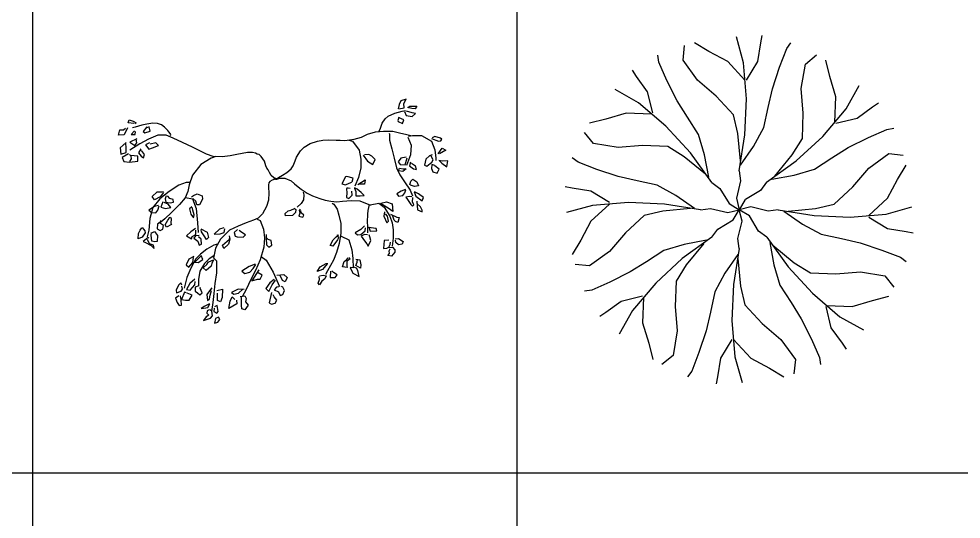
# Model space of a CAD drawing. Header units: millimetres. Extents: x -4017 to 59953, y -688 to 66564.
# Drawn here: x 24638 to 28710, y 11537 to 13698 of the extents above; entities that cross this region are included whole.
import ezdxf

# ---------------------------------------------------------------- set-up
doc = ezdxf.new("R2010")
doc.units = ezdxf.units.MM
doc.layers.add('www.cad-blocks.net', color=7, linetype='Continuous')

# ---------------------------------------------------------------- blocks, each defined once
blk = doc.blocks.new('A$C516926BB')
for p, q in [((27.1553, 38.5194), (27.1553, 0)), ((29.249, 38.5194), (29.249, 0)), ((0, 2.361), (60.3118, 2.361))]:
    blk.add_line(p, q)
blk = doc.blocks.new('A$C7D292085')
at = {"linetype": 'Continuous'}
for p, q in [((1.214, 0.9444), (1.2087, 0.9267)), ((1.2207, 0.9612), (1.214, 0.9444)), ((1.2432, 0.9677), (1.2207, 0.9612)), ((1.2332, 0.9488), (1.2432, 0.9677)), ((1.2345, 0.9311), (1.2332, 0.9488)), ((1.2507, 0.9317), (1.259, 0.9385)), ((1.259, 0.9385), (1.2895, 0.9382)), ((1.2895, 0.9382), (1.2825, 0.9267)), ((1.1653, 0.895), (1.1946, 0.9078)), ((1.1946, 0.9078), (1.2259, 0.9168)), ((1.212, 0.9258), (1.2345, 0.9311)), ((1.2259, 0.9168), (1.24, 0.9199)), ((1.2367, 0.9143), (1.2437, 0.8969)), ((1.2437, 0.8969), (1.2688, 0.8935)), ((1.2688, 0.9084), (1.2447, 0.9158)), ((1.2685, 0.9276), (1.2487, 0.9326)), ((1.2825, 0.9267), (1.2685, 0.9276)), ((1.2835, 0.9068), (1.2688, 0.9084)), ((1.2688, 0.8935), (1.2835, 0.9068)), ((0.042, 0.8652), (0.046, 0.8795)), ((0.066, 0.8637), (0.042, 0.8652)), ((0.046, 0.8795), (0.064, 0.8724)), ((0.064, 0.8724), (0.0765, 0.8662)), ((0.0765, 0.8662), (0.0705, 0.8615)), ((0.1009, 0.8556), (0.0719, 0.8478)), ((0.1221, 0.8602), (0.1009, 0.8556)), ((0.1487, 0.8649), (0.1221, 0.8602)), ((0.1684, 0.863), (0.1487, 0.8649)), ((0.186, 0.8571), (0.1684, 0.863)), ((0.1994, 0.8469), (0.186, 0.8571)), ((1.1327, 0.8425), (1.1396, 0.8646)), ((1.1396, 0.8646), (1.1525, 0.8839)), ((1.1525, 0.8839), (1.1653, 0.895)), ((1.2117, 0.8904), (1.2082, 0.8761)), ((1.2082, 0.8761), (1.2092, 0.8714)), ((1.2092, 0.8714), (1.2275, 0.8637)), ((1.2335, 0.8786), (1.214, 0.8876)), ((1.2275, 0.8637), (1.2335, 0.8786)), ((0, 0.813), (0.0063, 0.8354)), ((0.0063, 0.8354), (0.0223, 0.8351)), ((0.0223, 0.8351), (0.03, 0.8432)), ((0.0388, 0.845), (0.025, 0.8137)), ((0.069, 0.832), (0.0548, 0.8162)), ((0.0548, 0.8162), (0.0718, 0.8155)), ((0.0719, 0.8478), (0.0603, 0.8438)), ((0.0718, 0.8155), (0.074, 0.828)), ((0.123, 0.8488), (0.1065, 0.828)), ((0.1065, 0.828), (0.1143, 0.8221)), ((0.1143, 0.8221), (0.1375, 0.8298)), ((0.1335, 0.8488), (0.1178, 0.8432)), ((0.1375, 0.8298), (0.1335, 0.8488)), ((0.2138, 0.8329), (0.1994, 0.8469)), ((0.2185, 0.8267), (0.2138, 0.8329)), ((0.2239, 0.8205), (0.2185, 0.8267)), ((0.226, 0.8152), (0.2239, 0.8205)), ((0.2257, 0.8106), (0.226, 0.8152)), ((1.0506, 0.804), (1.076, 0.8165)), ((1.076, 0.8165), (1.1115, 0.8276)), ((1.1115, 0.8276), (1.1456, 0.8304)), ((1.1262, 0.8295), (1.1327, 0.8425)), ((1.1456, 0.8304), (1.1853, 0.8295)), ((1.1707, 0.8214), (1.1716, 0.8165)), ((1.1716, 0.8165), (1.1722, 0.7907)), ((1.1853, 0.8295), (1.2152, 0.8227)), ((1.2152, 0.8227), (1.2465, 0.8149)), ((1.2465, 0.8149), (1.2641, 0.8118)), ((0.025, 0.8137), (0, 0.813)), ((0.034, 0.7814), (0.008, 0.7581)), ((0.0338, 0.7596), (0.032, 0.7761)), ((0.08, 0.7975), (0.049, 0.7829)), ((0.049, 0.7829), (0.071, 0.7686)), ((0.0931, 0.7752), (0.0495, 0.7481)), ((0.071, 0.7686), (0.0798, 0.7801)), ((0.0798, 0.7801), (0.077, 0.796)), ((0.1298, 0.7957), (0.0931, 0.7752)), ((0.1338, 0.7792), (0.1165, 0.7702)), ((0.1699, 0.8121), (0.1298, 0.7957)), ((0.162, 0.7795), (0.1378, 0.7733)), ((0.1725, 0.7686), (0.162, 0.7795)), ((0.2069, 0.8127), (0.1699, 0.8121)), ((0.2365, 0.8), (0.2069, 0.8127)), ((0.2771, 0.7811), (0.2365, 0.8)), ((0.3195, 0.7612), (0.2771, 0.7811)), ((0.8027, 0.7602), (0.8284, 0.7761)), ((0.8284, 0.7761), (0.8601, 0.7866)), ((0.8601, 0.7866), (0.8831, 0.7913)), ((0.8831, 0.7913), (0.9073, 0.7922)), ((0.9073, 0.7922), (0.941, 0.7916)), ((0.941, 0.7916), (0.9586, 0.7904)), ((0.9586, 0.7904), (0.9783, 0.7901)), ((0.9783, 0.7901), (1.0192, 0.7957)), ((0.9951, 0.7907), (1.0118, 0.7866)), ((1.0118, 0.7866), (1.041, 0.7484)), ((1.0192, 0.7957), (1.0506, 0.804)), ((1.1722, 0.7907), (1.1811, 0.7537)), ((1.2501, 0.8047), (1.265, 0.7696)), ((1.2537, 0.8087), (1.2713, 0.8106)), ((1.2713, 0.8106), (1.3092, 0.8109)), ((1.3092, 0.8109), (1.3526, 0.7873)), ((1.3526, 0.7873), (1.3681, 0.7497)), ((1.3533, 0.7988), (1.383, 0.7873)), ((1.3678, 0.8068), (1.3565, 0.8006)), ((1.3918, 0.8003), (1.3678, 0.8068)), ((1.383, 0.7873), (1.3935, 0.7879)), ((1.3983, 0.7957), (1.3918, 0.8003)), ((1.3935, 0.7879), (1.3983, 0.7957)), ((0.008, 0.7581), (0.0105, 0.7311)), ((0.0105, 0.7311), (0.033, 0.7382)), ((0.033, 0.7382), (0.0338, 0.7596)), ((0.0965, 0.7534), (0.0873, 0.736)), ((0.0873, 0.736), (0.098, 0.7214)), ((0.112, 0.7292), (0.0993, 0.746)), ((0.1165, 0.7702), (0.131, 0.7516)), ((0.131, 0.7516), (0.1478, 0.7575)), ((0.1478, 0.7575), (0.1725, 0.7686)), ((0.3488, 0.7469), (0.3195, 0.7612)), ((0.3813, 0.7301), (0.3488, 0.7469)), ((0.5348, 0.7339), (0.5112, 0.7286)), ((0.5575, 0.7376), (0.5348, 0.7339)), ((0.5787, 0.7379), (0.5575, 0.7376)), ((0.5922, 0.7351), (0.5787, 0.7379)), ((0.599, 0.7301), (0.5922, 0.7351)), ((0.7702, 0.7171), (0.7872, 0.7444)), ((0.7872, 0.7444), (0.8027, 0.7602)), ((1.041, 0.7484), (1.0476, 0.7084)), ((1.1811, 0.7537), (1.1922, 0.7127)), ((1.265, 0.7696), (1.2621, 0.7276)), ((1.3681, 0.7497), (1.3714, 0.7134)), ((1.3818, 0.7323), (1.3925, 0.7463)), ((1.4148, 0.7484), (1.3873, 0.7323)), ((1.3925, 0.7463), (1.399, 0.7568)), ((1.399, 0.7568), (1.4148, 0.7484)), ((0.0435, 0.732), (0.0155, 0.7158)), ((0.0155, 0.7158), (0.0228, 0.6988)), ((0.0228, 0.6988), (0.0478, 0.6953)), ((0.0515, 0.7255), (0.0473, 0.7289)), ((0.0478, 0.6953), (0.0845, 0.7003)), ((0.055, 0.7106), (0.048, 0.6994)), ((0.0843, 0.7214), (0.0515, 0.7255)), ((0.0533, 0.722), (0.055, 0.7106)), ((0.0845, 0.7003), (0.0843, 0.7214)), ((0.098, 0.7214), (0.108, 0.7146)), ((0.108, 0.7146), (0.112, 0.7292)), ((0.401, 0.713), (0.3562, 0.6857)), ((0.41, 0.7199), (0.3813, 0.7301)), ((0.4213, 0.7199), (0.401, 0.713)), ((0.4485, 0.7193), (0.41, 0.7199)), ((0.4826, 0.7236), (0.4485, 0.7193)), ((0.5112, 0.7286), (0.4826, 0.7236)), ((0.608, 0.7298), (0.599, 0.7301)), ((0.617, 0.7208), (0.608, 0.7298)), ((0.631, 0.7), (0.617, 0.7208)), ((0.6376, 0.6801), (0.631, 0.7)), ((0.7552, 0.6804), (0.7639, 0.7022)), ((0.7639, 0.7022), (0.7702, 0.7171)), ((1.0476, 0.7084), (1.0482, 0.6711)), ((1.0572, 0.7264), (1.0765, 0.7)), ((1.0827, 0.7289), (1.0632, 0.727)), ((1.0765, 0.7), (1.0995, 0.6866)), ((1.0945, 0.7214), (1.0827, 0.7289)), ((1.1092, 0.7078), (1.0945, 0.7214)), ((1.0995, 0.6866), (1.1092, 0.7078)), ((1.1922, 0.7127), (1.202, 0.6714)), ((1.2207, 0.713), (1.209, 0.6981)), ((1.209, 0.6981), (1.2182, 0.6857)), ((1.2432, 0.718), (1.2207, 0.713)), ((1.2387, 0.6851), (1.2472, 0.7149)), ((1.2621, 0.7276), (1.2453, 0.6817)), ((1.2623, 0.6953), (1.258, 0.6807)), ((1.328, 0.7093), (1.323, 0.6835)), ((1.3445, 0.723), (1.328, 0.7093)), ((1.3333, 0.6789), (1.3543, 0.696)), ((1.3553, 0.7276), (1.3445, 0.723)), ((1.3605, 0.7068), (1.3503, 0.7248)), ((1.3543, 0.696), (1.3605, 0.7068)), ((1.3714, 0.7134), (1.3714, 0.7025)), ((1.3998, 0.7), (1.3845, 0.7034)), ((1.3863, 0.7031), (1.3978, 0.6922)), ((1.4243, 0.7012), (1.3998, 0.7)), ((1.42, 0.6761), (1.4243, 0.7012)), ((0.3562, 0.6857), (0.3207, 0.6404)), ((0.6408, 0.6705), (0.6376, 0.6801)), ((0.6465, 0.6624), (0.6408, 0.6705)), ((0.6522, 0.6516), (0.6465, 0.6624)), ((0.7086, 0.6394), (0.7281, 0.6519)), ((0.7281, 0.6519), (0.7466, 0.6671)), ((0.7466, 0.6671), (0.7552, 0.6804)), ((1.0482, 0.6711), (1.0369, 0.6301)), ((1.202, 0.6714), (1.2155, 0.6413)), ((1.2105, 0.6593), (1.215, 0.6708)), ((1.2285, 0.655), (1.2105, 0.6593)), ((1.215, 0.6708), (1.2312, 0.6671)), ((1.2182, 0.6857), (1.2387, 0.6851)), ((1.2437, 0.6671), (1.2285, 0.655)), ((1.2312, 0.6671), (1.24, 0.6674)), ((1.258, 0.6807), (1.275, 0.6674)), ((1.2845, 0.6792), (1.2663, 0.6907)), ((1.275, 0.6674), (1.2875, 0.6649)), ((1.2875, 0.6649), (1.2845, 0.6792)), ((1.323, 0.6835), (1.3333, 0.6789)), ((1.3548, 0.686), (1.353, 0.6686)), ((1.353, 0.6686), (1.3595, 0.6537)), ((1.3675, 0.6817), (1.3548, 0.686)), ((1.3595, 0.6537), (1.377, 0.6478)), ((1.386, 0.6652), (1.3673, 0.6801)), ((1.377, 0.6478), (1.386, 0.6652)), ((1.3978, 0.6922), (1.42, 0.6761)), ((0.3207, 0.6404), (0.3052, 0.5981)), ((0.6543, 0.6121), (0.6495, 0.6068)), ((0.6597, 0.6388), (0.6522, 0.6516)), ((0.665, 0.6177), (0.6543, 0.6121)), ((0.6716, 0.6286), (0.6597, 0.6388)), ((0.6734, 0.6214), (0.665, 0.6177)), ((0.6809, 0.6255), (0.6716, 0.6286)), ((0.6716, 0.6286), (0.6809, 0.623)), ((0.6809, 0.623), (0.6734, 0.6214)), ((0.6836, 0.6245), (0.6809, 0.6255)), ((0.6809, 0.623), (0.6851, 0.6221)), ((0.6836, 0.6245), (0.6916, 0.6301)), ((0.6851, 0.6221), (0.6976, 0.6267)), ((0.6916, 0.6301), (0.7086, 0.6394)), ((0.6976, 0.6267), (0.7197, 0.627)), ((0.7197, 0.627), (0.7469, 0.6152)), ((0.7469, 0.6152), (0.7609, 0.6031)), ((0.9819, 0.6326), (0.9657, 0.6028)), ((0.9874, 0.6339), (0.9819, 0.6326)), ((1.0142, 0.6276), (0.9874, 0.6339)), ((1.01, 0.6106), (1.0142, 0.6276)), ((1.0369, 0.6301), (1.0222, 0.5929)), ((1.0345, 0.5994), (1.0657, 0.6202)), ((1.0657, 0.6202), (1.0637, 0.6006)), ((1.2155, 0.6413), (1.237, 0.6109)), ((1.2593, 0.5988), (1.2643, 0.6137)), ((1.2643, 0.6137), (1.272, 0.6224)), ((1.272, 0.6224), (1.2893, 0.6112)), ((1.2893, 0.6112), (1.2963, 0.5944)), ((0.2604, 0.5966), (0.2194, 0.5699)), ((0.2926, 0.6084), (0.2604, 0.5966)), ((0.3102, 0.6078), (0.2926, 0.6084)), ((0.3052, 0.5981), (0.3004, 0.5686)), ((0.6495, 0.6068), (0.648, 0.5975)), ((0.648, 0.5975), (0.6483, 0.587)), ((0.6483, 0.587), (0.6501, 0.5637)), ((0.7609, 0.6031), (0.7702, 0.595)), ((0.7702, 0.595), (0.7893, 0.5792)), ((0.7893, 0.5792), (0.8153, 0.5624)), ((0.9657, 0.6028), (0.9807, 0.5975)), ((0.9807, 0.5975), (0.9967, 0.605)), ((0.9874, 0.5842), (0.9859, 0.5798)), ((0.9859, 0.5798), (0.9872, 0.5652)), ((0.9922, 0.5839), (0.9874, 0.5842)), ((1.0022, 0.5817), (0.9922, 0.5839)), ((0.9967, 0.605), (1.0092, 0.6093)), ((1.0105, 0.5534), (1.0087, 0.5705)), ((1.0197, 0.5839), (1.0265, 0.5686)), ((1.0317, 0.5801), (1.0207, 0.5857)), ((1.0492, 0.5643), (1.0317, 0.5801)), ((1.0637, 0.6006), (1.0382, 0.6006)), ((1.2225, 0.5705), (1.2035, 0.5596)), ((1.241, 0.578), (1.2225, 0.5705)), ((1.237, 0.6109), (1.2603, 0.5752)), ((1.2375, 0.5634), (1.2417, 0.5767)), ((1.2603, 0.5752), (1.2704, 0.5506)), ((1.28, 0.5904), (1.2625, 0.5963)), ((1.2963, 0.5944), (1.28, 0.5904)), ((0.1455, 0.5481), (0.167, 0.568)), ((0.1563, 0.5332), (0.1455, 0.5481)), ((0.1794, 0.5376), (0.1493, 0.5003)), ((0.18, 0.5466), (0.1563, 0.5332)), ((0.167, 0.568), (0.1875, 0.5677)), ((0.2194, 0.5699), (0.1794, 0.5376)), ((0.1948, 0.5649), (0.18, 0.5466)), ((0.1875, 0.5677), (0.195, 0.5693)), ((0.2058, 0.5512), (0.2013, 0.5376)), ((0.2013, 0.5376), (0.205, 0.5239)), ((0.222, 0.5394), (0.2123, 0.5506)), ((0.2363, 0.5345), (0.222, 0.5394)), ((0.2378, 0.5233), (0.2363, 0.5345)), ((0.2881, 0.5422), (0.2636, 0.5127)), ((0.3004, 0.5686), (0.2881, 0.5422)), ((0.2899, 0.5429), (0.3204, 0.5376)), ((0.3151, 0.5466), (0.3248, 0.5525)), ((0.3204, 0.5376), (0.3359, 0.4957)), ((0.3351, 0.5273), (0.3213, 0.5388)), ((0.3248, 0.5525), (0.3408, 0.5599)), ((0.3408, 0.5599), (0.3613, 0.5512)), ((0.3631, 0.5366), (0.3508, 0.5124)), ((0.3613, 0.5512), (0.3631, 0.5366)), ((0.6483, 0.532), (0.6394, 0.5047)), ((0.6501, 0.5637), (0.6483, 0.532)), ((0.8002, 0.5339), (0.7892, 0.5174)), ((0.7989, 0.5661), (0.8014, 0.5553)), ((0.8014, 0.5553), (0.8002, 0.5339)), ((0.8153, 0.5624), (0.8383, 0.5509)), ((0.8383, 0.5509), (0.8708, 0.5391)), ((0.8708, 0.5391), (0.8938, 0.5323)), ((0.8938, 0.5323), (0.9183, 0.5273)), ((0.9685, 0.527), (1.0052, 0.5311)), ((0.9872, 0.5652), (0.9859, 0.5429)), ((0.9859, 0.5429), (0.9964, 0.5385)), ((0.9964, 0.5385), (1.0105, 0.5534)), ((1.0052, 0.5311), (1.0431, 0.5283)), ((1.0265, 0.5686), (1.026, 0.5506)), ((1.026, 0.5506), (1.0445, 0.5503)), ((1.0445, 0.5503), (1.0617, 0.5522)), ((1.0617, 0.5522), (1.0492, 0.5643)), ((1.2035, 0.5596), (1.2097, 0.5488)), ((1.2097, 0.5488), (1.2287, 0.5522)), ((1.2287, 0.5522), (1.2375, 0.5634)), ((1.2578, 0.5475), (1.242, 0.545)), ((1.242, 0.545), (1.249, 0.5345)), ((1.249, 0.5345), (1.2643, 0.5137)), ((1.2678, 0.5466), (1.2578, 0.5475)), ((1.2715, 0.5242), (1.2718, 0.5438)), ((1.2788, 0.5674), (1.2848, 0.5494)), ((1.2973, 0.5587), (1.2793, 0.5683)), ((1.2848, 0.5494), (1.313, 0.5289)), ((1.318, 0.5432), (1.2973, 0.5587)), ((1.313, 0.5289), (1.318, 0.5432)), ((0.1565, 0.5043), (0.1308, 0.4882)), ((0.1493, 0.5003), (0.1361, 0.4531)), ((0.173, 0.5084), (0.1565, 0.5043)), ((0.17, 0.4882), (0.1765, 0.5078)), ((0.1915, 0.5248), (0.1835, 0.5022)), ((0.1835, 0.5022), (0.2038, 0.4963)), ((0.2143, 0.514), (0.1973, 0.5214)), ((0.2038, 0.4963), (0.2258, 0.5003)), ((0.205, 0.5239), (0.2235, 0.5208)), ((0.2258, 0.5003), (0.2143, 0.514)), ((0.2235, 0.5208), (0.2378, 0.5233)), ((0.2636, 0.5127), (0.2299, 0.4792)), ((0.3178, 0.5028), (0.3078, 0.4941)), ((0.3078, 0.4941), (0.3123, 0.4721)), ((0.3218, 0.4891), (0.3191, 0.5012)), ((0.3278, 0.4689), (0.3218, 0.4891)), ((0.3386, 0.5121), (0.3351, 0.5273)), ((0.3359, 0.4957), (0.341, 0.4339)), ((0.3508, 0.5124), (0.3386, 0.5121)), ((0.6394, 0.5047), (0.6229, 0.4733)), ((0.7329, 0.4857), (0.7449, 0.4891)), ((0.7449, 0.4891), (0.7604, 0.4957)), ((0.7592, 0.4975), (0.7667, 0.4916)), ((0.7667, 0.4916), (0.7657, 0.4779)), ((0.7892, 0.5174), (0.7719, 0.5016)), ((0.7857, 0.4935), (0.7814, 0.4879)), ((0.9183, 0.5273), (0.9434, 0.5252)), ((0.9243, 0.5186), (0.9305, 0.5149)), ((0.9305, 0.5149), (0.9449, 0.4935)), ((0.9434, 0.5252), (0.9685, 0.527)), ((0.9449, 0.4935), (0.9532, 0.4674)), ((1.0431, 0.5283), (1.0897, 0.5099)), ((1.0838, 0.5137), (1.0772, 0.4866)), ((1.0882, 0.5121), (1.1247, 0.5186)), ((1.1247, 0.5186), (1.1486, 0.5022)), ((1.1657, 0.4972), (1.1327, 0.5171)), ((1.1345, 0.5196), (1.1585, 0.5248)), ((1.1486, 0.5022), (1.1734, 0.463)), ((1.1585, 0.5248), (1.1825, 0.5158)), ((1.1857, 0.4829), (1.1657, 0.4972)), ((1.1825, 0.5158), (1.1857, 0.4829)), ((1.2643, 0.5137), (1.2703, 0.5053)), ((1.2703, 0.5053), (1.2768, 0.5124)), ((1.2768, 0.5124), (1.2715, 0.5242)), ((1.289, 0.528), (1.2925, 0.4904)), ((1.3055, 0.5034), (1.2893, 0.5174)), ((1.2925, 0.4904), (1.3125, 0.482)), ((1.3123, 0.4894), (1.3055, 0.5034)), ((1.3125, 0.482), (1.3123, 0.4894)), ((0.1308, 0.4882), (0.1448, 0.4786)), ((0.1361, 0.4531), (0.131, 0.4025)), ((0.1448, 0.4786), (0.1623, 0.4776)), ((0.1623, 0.4776), (0.17, 0.4882)), ((0.2009, 0.4519), (0.1839, 0.4373)), ((0.2299, 0.4792), (0.2009, 0.4519)), ((0.2128, 0.4457), (0.2203, 0.454)), ((0.2178, 0.4568), (0.2253, 0.4587)), ((0.2253, 0.4587), (0.228, 0.4516)), ((0.228, 0.4516), (0.2258, 0.4332)), ((0.3123, 0.4721), (0.3251, 0.4553)), ((0.3251, 0.4553), (0.3278, 0.4689)), ((0.6044, 0.4544), (0.5832, 0.445)), ((0.5999, 0.4491), (0.6131, 0.4438)), ((0.6229, 0.4733), (0.6044, 0.4544)), ((0.7209, 0.4739), (0.7329, 0.4857)), ((0.7224, 0.4649), (0.7209, 0.4739)), ((0.7519, 0.4661), (0.7224, 0.4649)), ((0.7657, 0.4779), (0.7519, 0.4661)), ((0.7839, 0.4764), (0.7799, 0.4621)), ((0.7799, 0.4621), (0.7974, 0.4584)), ((0.7814, 0.4879), (0.7839, 0.4764)), ((0.7892, 0.4776), (0.7887, 0.4866)), ((0.8012, 0.4671), (0.7892, 0.4776)), ((0.7974, 0.4584), (0.8012, 0.4671)), ((0.9532, 0.4674), (0.961, 0.4307)), ((1.076, 0.4721), (1.0754, 0.4363)), ((1.0772, 0.4866), (1.076, 0.4721)), ((1.1492, 0.482), (1.1472, 0.4634)), ((1.1472, 0.4634), (1.1595, 0.4342)), ((1.1627, 0.4634), (1.1547, 0.4733)), ((1.1677, 0.441), (1.1627, 0.4634)), ((1.1734, 0.463), (1.1835, 0.4342)), ((1.1755, 0.4717), (1.2027, 0.459)), ((1.1915, 0.4453), (1.1847, 0.4677)), ((1.2027, 0.459), (1.214, 0.4571)), ((1.214, 0.4571), (1.207, 0.4348)), ((0.094, 0.4025), (0.101, 0.4124)), ((0.1023, 0.414), (0.1138, 0.3994)), ((0.1693, 0.4289), (0.1673, 0.4081)), ((0.1673, 0.4081), (0.1798, 0.4003)), ((0.186, 0.441), (0.1693, 0.4289)), ((0.1815, 0.4314), (0.1835, 0.4447)), ((0.1945, 0.4227), (0.1815, 0.4314)), ((0.192, 0.4062), (0.1945, 0.4227)), ((0.202, 0.4252), (0.2128, 0.4457)), ((0.2078, 0.4155), (0.202, 0.4252)), ((0.2288, 0.427), (0.2078, 0.4155)), ((0.2258, 0.4332), (0.2288, 0.427)), ((0.3328, 0.4099), (0.3128, 0.3957)), ((0.341, 0.4339), (0.3449, 0.3919)), ((0.3561, 0.4087), (0.3841, 0.3938)), ((0.4561, 0.4118), (0.4363, 0.4068)), ((0.4566, 0.3922), (0.4593, 0.4081)), ((0.5172, 0.4196), (0.4799, 0.4019)), ((0.5516, 0.4342), (0.5172, 0.4196)), ((0.5832, 0.445), (0.5516, 0.4342)), ((0.6131, 0.4438), (0.6271, 0.4068)), ((0.961, 0.4307), (0.9607, 0.3894)), ((1.0635, 0.4208), (1.0477, 0.405)), ((1.0657, 0.3988), (1.0682, 0.4127)), ((1.0754, 0.4363), (1.0763, 0.4193)), ((1.0763, 0.4193), (1.0763, 0.3904)), ((1.1137, 0.4096), (1.0802, 0.4143)), ((1.0817, 0.4171), (1.0885, 0.3984)), ((1.117, 0.3988), (1.1137, 0.4096)), ((1.1595, 0.4342), (1.1677, 0.441)), ((1.1835, 0.4342), (1.1877, 0.4031)), ((1.1977, 0.4401), (1.1915, 0.4453)), ((1.207, 0.4348), (1.1977, 0.4401)), ((0.0855, 0.3655), (0.0865, 0.3876)), ((0.1023, 0.3724), (0.0855, 0.3655)), ((0.0865, 0.3876), (0.094, 0.4025)), ((0.1155, 0.3901), (0.1023, 0.3724)), ((0.1283, 0.3699), (0.1065, 0.3534)), ((0.1138, 0.3994), (0.1155, 0.3901)), ((0.131, 0.4025), (0.1245, 0.3733)), ((0.1318, 0.3677), (0.1283, 0.3699)), ((0.1408, 0.3814), (0.1423, 0.3916)), ((0.1443, 0.355), (0.1408, 0.3814)), ((0.1445, 0.3904), (0.1555, 0.396)), ((0.1555, 0.396), (0.1683, 0.3792)), ((0.1683, 0.3792), (0.1678, 0.3534)), ((0.1798, 0.4003), (0.192, 0.4062)), ((0.3128, 0.3957), (0.2938, 0.3776)), ((0.2938, 0.3776), (0.3161, 0.3643)), ((0.3161, 0.3643), (0.3191, 0.3748)), ((0.3191, 0.3748), (0.3341, 0.3829)), ((0.3326, 0.3776), (0.3258, 0.3683)), ((0.3258, 0.3683), (0.3428, 0.3543)), ((0.3491, 0.3789), (0.3326, 0.3776)), ((0.3341, 0.3829), (0.3346, 0.4019)), ((0.3571, 0.3634), (0.3456, 0.3739)), ((0.3583, 0.395), (0.3573, 0.4031)), ((0.3701, 0.378), (0.3583, 0.395)), ((0.3803, 0.3618), (0.3701, 0.378)), ((0.3893, 0.3708), (0.3803, 0.3618)), ((0.3841, 0.3938), (0.3893, 0.3708)), ((0.4363, 0.4068), (0.4133, 0.3857)), ((0.4133, 0.3857), (0.4398, 0.386)), ((0.4398, 0.386), (0.4566, 0.3922)), ((0.4799, 0.4019), (0.4416, 0.3627)), ((0.4783, 0.3773), (0.4821, 0.363)), ((0.4798, 0.363), (0.4816, 0.3721)), ((0.5151, 0.4047), (0.5001, 0.3925)), ((0.5001, 0.3925), (0.5041, 0.3764)), ((0.5041, 0.3764), (0.5126, 0.3742)), ((0.5126, 0.3742), (0.5386, 0.3727)), ((0.5326, 0.3929), (0.5219, 0.4009)), ((0.5486, 0.382), (0.5326, 0.3929)), ((0.5386, 0.3727), (0.5486, 0.382)), ((0.6271, 0.4068), (0.6319, 0.3696)), ((0.6319, 0.3696), (0.6283, 0.3289)), ((0.6381, 0.3839), (0.6391, 0.3668)), ((0.6391, 0.3668), (0.6396, 0.3388)), ((0.6471, 0.3624), (0.6406, 0.3696)), ((0.9284, 0.3602), (0.9412, 0.3736)), ((0.9412, 0.3736), (0.9514, 0.382)), ((0.9454, 0.3835), (0.9504, 0.3693)), ((0.9504, 0.3693), (0.9467, 0.3606)), ((0.9607, 0.3894), (0.9541, 0.3441)), ((0.9619, 0.3758), (0.9951, 0.3602)), ((1.0477, 0.405), (1.023, 0.3901)), ((1.023, 0.3901), (1.0325, 0.3817)), ((1.0325, 0.3817), (1.0477, 0.3839)), ((1.0477, 0.3839), (1.0657, 0.3988)), ((1.0632, 0.3829), (1.0497, 0.3764)), ((1.0497, 0.3764), (1.0635, 0.3565)), ((1.077, 0.3817), (1.0632, 0.3829)), ((1.0862, 0.3736), (1.0835, 0.3823)), ((1.0915, 0.3578), (1.0862, 0.3736)), ((1.0885, 0.3984), (1.117, 0.3988)), ((1.1874, 0.3683), (1.1835, 0.3339)), ((1.1877, 0.4031), (1.1874, 0.3683)), ((0.1065, 0.3534), (0.1135, 0.3503)), ((0.1135, 0.3503), (0.141, 0.3357)), ((0.134, 0.3429), (0.126, 0.3624)), ((0.1513, 0.3379), (0.134, 0.3429)), ((0.141, 0.3357), (0.1545, 0.3224)), ((0.1578, 0.3516), (0.1443, 0.355)), ((0.1545, 0.3224), (0.1513, 0.3379)), ((0.1678, 0.3534), (0.1578, 0.3516)), ((0.3428, 0.3543), (0.3493, 0.3376)), ((0.3493, 0.3376), (0.3583, 0.3419)), ((0.3583, 0.3419), (0.3571, 0.3634)), ((0.4124, 0.3376), (0.3819, 0.3202)), ((0.4288, 0.3413), (0.4124, 0.3376)), ((0.4416, 0.3627), (0.4198, 0.3242)), ((0.4503, 0.3379), (0.4798, 0.363)), ((0.4548, 0.3227), (0.4503, 0.3379)), ((0.4763, 0.3419), (0.4548, 0.3227)), ((0.4821, 0.363), (0.4763, 0.3419)), ((0.6283, 0.3289), (0.6125, 0.2748)), ((0.6396, 0.3388), (0.6496, 0.3289)), ((0.6596, 0.3578), (0.6471, 0.3624)), ((0.6496, 0.3289), (0.6634, 0.3379)), ((0.6634, 0.3379), (0.6596, 0.3578)), ((0.9149, 0.3354), (0.9284, 0.3602)), ((0.9264, 0.3329), (0.9149, 0.3354)), ((0.9467, 0.3606), (0.9264, 0.3329)), ((0.9541, 0.3441), (0.9428, 0.3062)), ((0.9951, 0.3602), (1.0094, 0.318)), ((1.0635, 0.3565), (1.0735, 0.3429)), ((1.0735, 0.3429), (1.0797, 0.3335)), ((1.0797, 0.3335), (1.0915, 0.3578)), ((1.1485, 0.3578), (1.1452, 0.3227)), ((1.1692, 0.3593), (1.1485, 0.3578)), ((1.16, 0.3245), (1.168, 0.3295)), ((1.168, 0.3295), (1.1745, 0.3401)), ((1.1702, 0.328), (1.184, 0.3289)), ((1.1745, 0.3401), (1.1755, 0.3509)), ((1.184, 0.3289), (1.1945, 0.3171)), ((1.196, 0.3643), (1.2102, 0.3662)), ((1.1992, 0.3488), (1.1977, 0.359)), ((1.211, 0.3385), (1.1992, 0.3488)), ((1.2102, 0.3662), (1.2307, 0.3537)), ((1.2262, 0.3422), (1.211, 0.3385)), ((1.2307, 0.3537), (1.2262, 0.3422)), ((0.3256, 0.2882), (0.3036, 0.2767)), ((0.3578, 0.291), (0.3296, 0.264)), ((0.3553, 0.2991), (0.3347, 0.2789)), ((0.3819, 0.3202), (0.3553, 0.2991)), ((0.3651, 0.2755), (0.3576, 0.2929)), ((0.4127, 0.2913), (0.3915, 0.2783)), ((0.4198, 0.3242), (0.4106, 0.2814)), ((0.617, 0.2882), (0.6379, 0.2727)), ((0.9428, 0.3062), (0.9291, 0.273)), ((1.0094, 0.318), (1.0127, 0.2798)), ((1.1452, 0.3227), (1.16, 0.3245)), ((1.1645, 0.2925), (1.1717, 0.3022)), ((1.1802, 0.2904), (1.1645, 0.2925)), ((1.17, 0.3124), (1.174, 0.3217)), ((1.1717, 0.3022), (1.17, 0.3124)), ((1.1945, 0.3071), (1.1802, 0.2904)), ((1.1945, 0.3171), (1.1945, 0.3071)), ((0.3036, 0.2767), (0.2921, 0.2528)), ((0.2921, 0.2528), (0.3041, 0.2422)), ((0.3041, 0.2422), (0.3218, 0.263)), ((0.3347, 0.2789), (0.3126, 0.2388)), ((0.3218, 0.263), (0.3241, 0.2845)), ((0.3296, 0.264), (0.3451, 0.2624)), ((0.3451, 0.2624), (0.3651, 0.2755)), ((0.3718, 0.259), (0.3517, 0.2248)), ((0.3663, 0.2398), (0.3821, 0.2537)), ((0.3915, 0.2783), (0.3718, 0.259)), ((0.4006, 0.2466), (0.3786, 0.2276)), ((0.3821, 0.2537), (0.3893, 0.2658)), ((0.3908, 0.2658), (0.4113, 0.2745)), ((0.4036, 0.259), (0.4006, 0.2466)), ((0.4113, 0.2745), (0.4036, 0.259)), ((0.4088, 0.2839), (0.4231, 0.2699)), ((0.4231, 0.2699), (0.4231, 0.2183)), ((0.5649, 0.2447), (0.5336, 0.2258)), ((0.5916, 0.2553), (0.5649, 0.2447)), ((0.5819, 0.2363), (0.5941, 0.2543)), ((0.6125, 0.2748), (0.5925, 0.2283)), ((0.6379, 0.2727), (0.6689, 0.2211)), ((0.8594, 0.2239), (0.8722, 0.2444)), ((0.8722, 0.2444), (0.8982, 0.259)), ((0.9019, 0.2575), (0.8889, 0.2416)), ((0.8982, 0.259), (0.9049, 0.2584)), ((0.9291, 0.273), (0.9031, 0.227)), ((0.9679, 0.2438), (0.9759, 0.2668)), ((0.9759, 0.2668), (0.9854, 0.2742)), ((0.9854, 0.2742), (0.9927, 0.2835)), ((0.9874, 0.2674), (0.9864, 0.2503)), ((0.9864, 0.2503), (0.9879, 0.2404)), ((0.9902, 0.2693), (0.9874, 0.2674)), ((1.0014, 0.2789), (0.9902, 0.2693)), ((0.9964, 0.2842), (1.0014, 0.2789)), ((1.0127, 0.2798), (1.0145, 0.2401)), ((1.0255, 0.2764), (1.0437, 0.2748)), ((1.0267, 0.2491), (1.0312, 0.2646)), ((1.0455, 0.2388), (1.0267, 0.2491)), ((1.0312, 0.2646), (1.033, 0.277)), ((1.0437, 0.2748), (1.0477, 0.2525)), ((1.0477, 0.2525), (1.0455, 0.2388)), ((0.3126, 0.2388), (0.2959, 0.1984)), ((0.3517, 0.2248), (0.3455, 0.1898)), ((0.3786, 0.2276), (0.3663, 0.2398)), ((0.4231, 0.2183), (0.4172, 0.1724)), ((0.5336, 0.2258), (0.5466, 0.2146)), ((0.5466, 0.2146), (0.5674, 0.2211)), ((0.5674, 0.2211), (0.5819, 0.2363)), ((0.5925, 0.2283), (0.5742, 0.1916)), ((0.6061, 0.2304), (0.5771, 0.1835)), ((0.6206, 0.2081), (0.6039, 0.2177)), ((0.6131, 0.1904), (0.6206, 0.2081)), ((0.6689, 0.2211), (0.6967, 0.1587)), ((0.6844, 0.2081), (0.7144, 0.2109)), ((0.6999, 0.2043), (0.6961, 0.2078)), ((0.7084, 0.1842), (0.6999, 0.2043)), ((0.7144, 0.2109), (0.7289, 0.1972)), ((0.8822, 0.232), (0.8594, 0.2239)), ((0.8689, 0.2047), (0.8847, 0.2084)), ((0.8889, 0.2416), (0.8822, 0.232)), ((0.8847, 0.2084), (0.8979, 0.2047)), ((0.8979, 0.2047), (0.8924, 0.1916)), ((0.9031, 0.227), (0.8956, 0.2103)), ((0.9169, 0.2258), (0.9149, 0.1975)), ((0.9292, 0.2196), (0.9229, 0.227)), ((0.9457, 0.2099), (0.9292, 0.2196)), ((0.9367, 0.1975), (0.9457, 0.2099)), ((0.9879, 0.2404), (0.9679, 0.2438)), ((1.0014, 0.2416), (1.0117, 0.2193)), ((1.014, 0.2398), (1.0014, 0.2416)), ((1.0117, 0.2193), (1.0137, 0.2165)), ((1.0137, 0.2165), (1.041, 0.2028)), ((1.0282, 0.2376), (1.0175, 0.2419)), ((1.0342, 0.2286), (1.0282, 0.2376)), ((1.041, 0.2028), (1.0342, 0.2286)), ((0.2596, 0.1646), (0.2495, 0.1438)), ((0.2703, 0.1752), (0.2596, 0.1646)), ((0.2736, 0.1646), (0.2703, 0.1752)), ((0.2896, 0.1742), (0.2843, 0.1519)), ((0.2959, 0.1984), (0.2896, 0.1742)), ((0.3091, 0.1721), (0.2938, 0.1463)), ((0.3301, 0.1904), (0.3091, 0.1721)), ((0.3101, 0.1425), (0.3296, 0.1658)), ((0.3296, 0.1658), (0.3313, 0.1801)), ((0.3455, 0.1898), (0.3455, 0.163)), ((0.4172, 0.1724), (0.4121, 0.1292)), ((0.5742, 0.1916), (0.5501, 0.1432)), ((0.5771, 0.1835), (0.6014, 0.1901)), ((0.6014, 0.1901), (0.6131, 0.1904)), ((0.6544, 0.1755), (0.6366, 0.15)), ((0.6506, 0.1376), (0.6649, 0.1655)), ((0.6726, 0.1898), (0.6544, 0.1755)), ((0.6649, 0.1655), (0.6794, 0.1863)), ((0.7201, 0.1795), (0.7084, 0.1842)), ((0.7289, 0.1972), (0.7201, 0.1795)), ((0.8637, 0.1739), (0.8692, 0.1885)), ((0.8689, 0.1658), (0.8637, 0.1739)), ((0.8692, 0.1885), (0.8674, 0.2022)), ((0.8792, 0.182), (0.8689, 0.1658)), ((0.8924, 0.1916), (0.8792, 0.182)), ((0.9149, 0.1975), (0.9367, 0.1975)), ((0.2495, 0.1438), (0.2508, 0.1323)), ((0.2508, 0.1323), (0.2711, 0.1388)), ((0.2711, 0.1388), (0.2771, 0.1469)), ((0.2848, 0.1351), (0.2728, 0.1025)), ((0.2771, 0.1469), (0.2746, 0.1602)), ((0.2943, 0.1323), (0.2848, 0.1351)), ((0.2938, 0.1463), (0.3101, 0.1425)), ((0.3181, 0.1214), (0.2973, 0.1307)), ((0.3468, 0.1612), (0.3311, 0.1562)), ((0.3311, 0.1562), (0.3316, 0.1391)), ((0.3316, 0.1391), (0.3416, 0.132)), ((0.3416, 0.132), (0.3523, 0.1224)), ((0.3523, 0.1224), (0.3623, 0.1317)), ((0.3536, 0.1522), (0.3541, 0.1568)), ((0.3576, 0.1419), (0.3536, 0.1522)), ((0.3623, 0.1317), (0.3576, 0.1419)), ((0.3936, 0.1407), (0.3821, 0.1239)), ((0.3821, 0.1239), (0.3848, 0.0981)), ((0.4038, 0.1531), (0.3936, 0.1407)), ((0.3971, 0.1221), (0.4021, 0.141)), ((0.4121, 0.1292), (0.4076, 0.0904)), ((0.4246, 0.141), (0.4493, 0.1481)), ((0.4276, 0.0991), (0.4288, 0.1301)), ((0.4493, 0.1481), (0.4478, 0.1118)), ((0.5169, 0.1478), (0.4881, 0.1335)), ((0.4881, 0.1335), (0.4994, 0.1258)), ((0.4994, 0.1258), (0.5189, 0.1304)), ((0.5436, 0.146), (0.5169, 0.1478)), ((0.5189, 0.1304), (0.5371, 0.1478)), ((0.5501, 0.1432), (0.5366, 0.1177)), ((0.6366, 0.15), (0.6506, 0.1376)), ((0.6619, 0.1326), (0.6519, 0.0891)), ((0.6729, 0.1149), (0.6686, 0.1236)), ((0.6834, 0.1565), (0.6726, 0.1441)), ((0.6726, 0.1441), (0.6911, 0.1366)), ((0.6936, 0.1578), (0.6834, 0.1565)), ((0.6911, 0.1366), (0.6996, 0.1205)), ((0.6996, 0.1205), (0.7106, 0.1239)), ((0.7101, 0.1556), (0.7051, 0.159)), ((0.7179, 0.1422), (0.7101, 0.1556)), ((0.7106, 0.1239), (0.7179, 0.1422)), ((0.2616, 0.118), (0.2468, 0.109)), ((0.2468, 0.109), (0.2541, 0.0894)), ((0.2541, 0.0894), (0.2628, 0.0764)), ((0.2713, 0.1012), (0.2686, 0.1193)), ((0.2723, 0.078), (0.2713, 0.1012)), ((0.2728, 0.1025), (0.2893, 0.1)), ((0.2893, 0.1), (0.3061, 0.0994)), ((0.3061, 0.0994), (0.3181, 0.1214)), ((0.3933, 0.0848), (0.3701, 0.0721)), ((0.3848, 0.0981), (0.3933, 0.1062)), ((0.3858, 0.0686), (0.3953, 0.0848)), ((0.3933, 0.1062), (0.3971, 0.1221)), ((0.4076, 0.0904), (0.4016, 0.0506)), ((0.4408, 0.0929), (0.4276, 0.0991)), ((0.4478, 0.1118), (0.4408, 0.0929)), ((0.4768, 0.0637), (0.4831, 0.0963)), ((0.5124, 0.0842), (0.4768, 0.0637)), ((0.4831, 0.0963), (0.4918, 0.1137)), ((0.4918, 0.1137), (0.5026, 0.1025)), ((0.5099, 0.1003), (0.5124, 0.0842)), ((0.5266, 0.1155), (0.5469, 0.1193)), ((0.5324, 0.1102), (0.5309, 0.1158)), ((0.5316, 0.0789), (0.5324, 0.1102)), ((0.5469, 0.1193), (0.5526, 0.1071)), ((0.5526, 0.1071), (0.5489, 0.0929)), ((0.5489, 0.0929), (0.5606, 0.0789)), ((0.6519, 0.0891), (0.6614, 0.0823)), ((0.6614, 0.0823), (0.6779, 0.0863)), ((0.6846, 0.1003), (0.6729, 0.1149)), ((0.6779, 0.0863), (0.6846, 0.1003)), ((0.2628, 0.0764), (0.2723, 0.078)), ((0.3701, 0.0721), (0.3571, 0.0643)), ((0.3571, 0.0643), (0.3771, 0.0665)), ((0.3771, 0.0665), (0.3858, 0.0686)), ((0.3831, 0.0534), (0.3816, 0.0444)), ((0.3816, 0.0444), (0.3908, 0.0354)), ((0.3921, 0.0578), (0.3831, 0.0534)), ((0.4041, 0.0528), (0.3943, 0.0578)), ((0.4058, 0.032), (0.4041, 0.0528)), ((0.4143, 0.0655), (0.4118, 0.0516)), ((0.4118, 0.0516), (0.4251, 0.0435)), ((0.4273, 0.077), (0.4148, 0.0708)), ((0.4251, 0.0435), (0.4311, 0.0516)), ((0.4311, 0.0516), (0.4273, 0.077)), ((0.5331, 0.0618), (0.5316, 0.0789)), ((0.5464, 0.0578), (0.5331, 0.0618)), ((0.5606, 0.0789), (0.5464, 0.0578)), ((0.3786, 0.028), (0.3673, 0.0121)), ((0.3673, 0.0121), (0.3973, 0.0224)), ((0.3908, 0.0354), (0.3786, 0.028)), ((0.3973, 0.0224), (0.4058, 0.032)), ((0.4198, 0.0202), (0.4153, 0)), ((0.4153, 0), (0.4291, 0.0056)), ((0.4331, 0.0261), (0.4201, 0.0205)), ((0.4291, 0.0056), (0.4383, 0.0161)), ((0.4383, 0.0161), (0.4331, 0.0261))]:
    blk.add_line(p, q, dxfattribs=at)
blk = doc.blocks.new('A$C7E0065DF')
for p, q in [((0.6217, 1.4367), (0.5598, 1.474)), ((0.771, 1.3871), (0.7401, 1.499)), ((0.8334, 1.393), (0.8457, 1.474)), ((0.8457, 1.474), (0.852, 1.505)), ((0.9577, 1.449), (0.9763, 1.474)), ((0.5097, 1.3994), (0.5161, 1.4617)), ((0.7027, 1.393), (0.6217, 1.4367)), ((0.9267, 1.3684), (0.9577, 1.449)), ((0.4051, 1.3901), (0.4006, 1.421)), ((0.4401, 1.3112), (0.4051, 1.3901)), ((0.5721, 1.3125), (0.5097, 1.3994)), ((0.7774, 1.3125), (0.7027, 1.393)), ((0.7837, 1.2315), (0.771, 1.3871)), ((0.7837, 1.3125), (0.8334, 1.393)), ((1.0383, 1.3816), (1.0868, 1.4212)), ((1.1438, 1.3288), (1.1264, 1.399)), ((0.3082, 1.3286), (0.2908, 1.355)), ((0.8957, 1.2752), (0.9267, 1.3684)), ((1.0209, 1.276), (1.0383, 1.3816)), ((0.3568, 1.2626), (0.3082, 1.3286)), ((0.4842, 1.2234), (0.4401, 1.3112)), ((0.6531, 1.2438), (0.5721, 1.3125)), ((1.1702, 1.2406), (1.1438, 1.3288)), ((0.3169, 1.2143), (0.2158, 1.2716)), ((0.3786, 1.1706), (0.3568, 1.2626)), ((0.8771, 1.1942), (0.8957, 1.2752)), ((1.0296, 1.1702), (1.0209, 1.276)), ((1.2143, 1.1881), (1.2716, 1.2892)), ((0.5283, 1.1529), (0.4842, 1.2234)), ((0.7278, 1.1632), (0.6531, 1.2438)), ((0.7774, 1.0759), (0.7837, 1.2315)), ((1.1661, 1.1309), (1.1702, 1.2406)), ((0.4359, 1.1133), (0.3169, 1.2143)), ((0.8584, 1.1072), (0.8771, 1.1942)), ((1.1133, 1.0691), (1.2143, 1.1881)), ((1.2626, 1.1482), (1.3286, 1.1968)), ((1.3286, 1.1968), (1.355, 1.2142)), ((0.1762, 1.1438), (0.106, 1.1264)), ((0.2644, 1.1702), (0.1762, 1.1438)), ((0.3741, 1.1661), (0.2644, 1.1702)), ((0.5765, 1.0782), (0.5283, 1.1529)), ((0.7464, 1.0822), (0.7278, 1.1632)), ((1.0254, 1.0604), (1.0296, 1.1702)), ((1.1706, 1.1264), (1.2626, 1.1482)), ((0.5414, 0.9987), (0.4359, 1.1133)), ((0.8147, 1.0263), (0.8584, 1.1072)), ((1.3112, 1.0648), (1.3901, 1.0999)), ((1.3901, 1.0999), (1.421, 1.1044)), ((0.1234, 1.0383), (0.0838, 1.0868)), ((0.6029, 0.9901), (0.5765, 1.0782)), ((0.7585, 0.9635), (0.7464, 1.0822)), ((0.7524, 0.9202), (0.7774, 1.0759)), ((0.9814, 0.9899), (1.0254, 1.0604)), ((0.9988, 0.9635), (1.1133, 1.0691)), ((1.2234, 1.0208), (1.3112, 1.0648)), ((0.2289, 1.0209), (0.1234, 1.0383)), ((0.3348, 1.0296), (0.2289, 1.0209)), ((0.4446, 1.0254), (0.3348, 1.0296)), ((0.515, 0.9814), (0.4446, 1.0254)), ((0.7587, 0.9453), (0.8147, 1.0263)), ((1.1529, 0.9767), (1.2234, 1.0208)), ((0.6075, 0.9059), (0.515, 0.9814)), ((0.6338, 0.871), (0.5414, 0.9987)), ((0.6206, 0.8932), (0.6029, 0.9901)), ((0.9059, 0.8974), (0.9814, 0.9899)), ((1.3125, 0.9329), (1.3994, 0.9953)), ((1.3994, 0.9953), (1.4617, 0.9889)), ((0.056, 0.9577), (0.031, 0.9763)), ((0.1365, 0.9267), (0.056, 0.9577)), ((0.871, 0.8712), (0.9988, 0.9635)), ((1.0782, 0.9284), (1.1529, 0.9767)), ((1.4367, 0.8833), (1.474, 0.9452)), ((0.2298, 0.8957), (0.1365, 0.9267)), ((0.7524, 0.9202), (0.7587, 0.877)), ((0.8932, 0.8844), (0.9901, 0.9021)), ((0.9901, 0.9021), (1.0782, 0.9284)), ((1.2438, 0.8519), (1.3125, 0.9329)), ((0.3108, 0.8771), (0.2298, 0.8957)), ((0.3977, 0.8584), (0.3108, 0.8771)), ((0.4787, 0.8147), (0.3977, 0.8584)), ((0.6338, 0.871), (0.6689, 0.8449)), ((0.7587, 0.877), (0.7401, 0.8024)), ((0.871, 0.8712), (0.8449, 0.8361)), ((1.393, 0.8023), (1.4367, 0.8833)), ((0.031, 0.8457), (0, 0.852)), ((0.1119, 0.8334), (0.031, 0.8457)), ((0.1925, 0.7837), (0.1119, 0.8334)), ((0.5597, 0.7587), (0.4787, 0.8147)), ((0.6689, 0.8449), (0.7084, 0.779)), ((0.8449, 0.8361), (0.779, 0.7965)), ((1.1632, 0.7772), (1.2438, 0.8519)), ((0.1925, 0.7774), (0.1119, 0.7027)), ((0.2735, 0.7837), (0.1179, 0.771)), ((0.4291, 0.7774), (0.2735, 0.7837)), ((0.5847, 0.7524), (0.4291, 0.7774)), ((0.7085, 0.7789), (0.7525, 0.7525)), ((0.7401, 0.8023), (0.7525, 0.7525)), ((0.7789, 0.7965), (0.7525, 0.7525)), ((1.0822, 0.7586), (1.1632, 0.7772)), ((1.3125, 0.7276), (1.393, 0.8023)), ((0.1179, 0.771), (0.0059, 0.7401)), ((0.4228, 0.7464), (0.3418, 0.7278)), ((0.5415, 0.7585), (0.4228, 0.7464)), ((0.5847, 0.7524), (0.628, 0.7587)), ((0.628, 0.7587), (0.7026, 0.7401)), ((0.7027, 0.7401), (0.7525, 0.7525)), ((0.7261, 0.7085), (0.7525, 0.7525)), ((0.8023, 0.7649), (0.7525, 0.7525)), ((0.7649, 0.7027), (0.7525, 0.7525)), ((0.7965, 0.7261), (0.7525, 0.7525)), ((0.877, 0.7463), (0.8024, 0.7649)), ((0.9202, 0.7526), (0.877, 0.7463)), ((0.9202, 0.7526), (1.0759, 0.7276)), ((0.9453, 0.7463), (1.0263, 0.6903)), ((0.9635, 0.7465), (1.0822, 0.7586)), ((1.2315, 0.7212), (1.3871, 0.734)), ((1.3871, 0.734), (1.499, 0.7649)), ((0.1119, 0.7027), (0.0683, 0.6217)), ((0.3418, 0.7278), (0.2612, 0.6531)), ((0.6601, 0.6689), (0.726, 0.7084)), ((0.7463, 0.628), (0.7649, 0.7026)), ((0.8361, 0.6601), (0.7965, 0.726)), ((1.0759, 0.7276), (1.2315, 0.7212)), ((1.3125, 0.7212), (1.393, 0.6716)), ((0.2612, 0.6531), (0.1925, 0.5721)), ((0.634, 0.6338), (0.6601, 0.6689)), ((0.8712, 0.634), (0.8361, 0.6601)), ((1.0263, 0.6903), (1.1072, 0.6466)), ((1.393, 0.6716), (1.474, 0.6593)), ((1.474, 0.6593), (1.505, 0.6529)), ((0.0683, 0.6217), (0.031, 0.5598)), ((0.634, 0.6338), (0.5062, 0.5414)), ((0.6118, 0.6206), (0.5149, 0.6029)), ((0.7526, 0.5847), (0.7463, 0.628)), ((0.8712, 0.634), (0.9635, 0.5062)), ((0.8844, 0.6118), (0.9021, 0.5149)), ((1.1072, 0.6466), (1.1942, 0.6279)), ((1.1942, 0.6279), (1.2752, 0.6092)), ((0.1925, 0.5721), (0.1056, 0.5097)), ((0.4268, 0.5765), (0.3521, 0.5283)), ((0.5149, 0.6029), (0.4268, 0.5765)), ((0.599, 0.6075), (0.5236, 0.515)), ((0.7526, 0.5847), (0.7276, 0.4291)), ((0.8974, 0.599), (0.9899, 0.5236)), ((1.2752, 0.6092), (1.3684, 0.5783)), ((1.3684, 0.5783), (1.449, 0.5473)), ((0.5062, 0.5414), (0.3917, 0.4359)), ((0.7463, 0.5597), (0.6903, 0.4787)), ((0.7465, 0.5415), (0.7586, 0.4228)), ((1.449, 0.5473), (1.474, 0.5286)), ((0.1056, 0.5097), (0.0433, 0.5161)), ((0.3521, 0.5283), (0.2816, 0.4842)), ((0.5236, 0.515), (0.4796, 0.4446)), ((0.9021, 0.5149), (0.9284, 0.4268)), ((0.9635, 0.5062), (1.0691, 0.3917)), ((0.9899, 0.5236), (1.0604, 0.4796)), ((0.2816, 0.4842), (0.1938, 0.4401)), ((0.6903, 0.4787), (0.6466, 0.3977)), ((1.0604, 0.4796), (1.1702, 0.4754)), ((1.1702, 0.4754), (1.276, 0.4841)), ((1.276, 0.4841), (1.3816, 0.4667)), ((1.3816, 0.4667), (1.4212, 0.4182)), ((0.1938, 0.4401), (0.1149, 0.4051)), ((0.3917, 0.4359), (0.2907, 0.3169)), ((0.4796, 0.4446), (0.4754, 0.3348)), ((0.7276, 0.4291), (0.7212, 0.2735)), ((0.7586, 0.4228), (0.7772, 0.3418)), ((0.9284, 0.4268), (0.9767, 0.3521)), ((0.1149, 0.4051), (0.084, 0.4006)), ((0.3344, 0.3786), (0.2424, 0.3568)), ((0.3389, 0.3741), (0.3347, 0.2644)), ((0.6466, 0.3977), (0.6279, 0.3108)), ((1.0691, 0.3917), (1.1881, 0.2907)), ((1.3288, 0.3612), (1.399, 0.3786)), ((0.2424, 0.3568), (0.1764, 0.3082)), ((0.4754, 0.3348), (0.4841, 0.2289)), ((0.7772, 0.3418), (0.8519, 0.2612)), ((0.9767, 0.3521), (1.0208, 0.2816)), ((1.1264, 0.3344), (1.1482, 0.2424)), ((1.1309, 0.3389), (1.2406, 0.3347)), ((1.2406, 0.3347), (1.3288, 0.3612)), ((0.1764, 0.3082), (0.15, 0.2908)), ((0.2907, 0.3169), (0.2334, 0.2158)), ((0.6279, 0.3108), (0.6092, 0.2298)), ((1.1881, 0.2907), (1.2892, 0.2334)), ((0.3347, 0.2644), (0.3612, 0.1762)), ((0.7212, 0.2735), (0.734, 0.1179)), ((0.8519, 0.2612), (0.9329, 0.1925)), ((1.0208, 0.2816), (1.0648, 0.1938)), ((0.4841, 0.2289), (0.4667, 0.1234)), ((0.6092, 0.2298), (0.5783, 0.1365)), ((1.1482, 0.2424), (1.1968, 0.1764)), ((0.3612, 0.1762), (0.3786, 0.106)), ((0.7212, 0.1925), (0.6716, 0.1119)), ((0.7276, 0.1925), (0.8023, 0.1119)), ((0.9329, 0.1925), (0.9953, 0.1056)), ((1.0648, 0.1938), (1.0999, 0.1149)), ((1.1968, 0.1764), (1.2142, 0.15)), ((0.4667, 0.1234), (0.4182, 0.0838)), ((0.5783, 0.1365), (0.5473, 0.056)), ((0.6716, 0.1119), (0.6593, 0.031)), ((0.734, 0.1179), (0.7649, 0.0059)), ((0.8023, 0.1119), (0.8833, 0.0683)), ((0.9953, 0.1056), (0.9889, 0.0433)), ((1.0999, 0.1149), (1.1044, 0.084)), ((0.5473, 0.056), (0.5286, 0.031)), ((0.8833, 0.0683), (0.9452, 0.031)), ((0.6593, 0.031), (0.6529, 0))]:
    blk.add_line(p, q)

msp = doc.modelspace()

# ---------------------------------------------------------------- block references
at = {"xscale": 1000, "yscale": 1000, "zscale": 1000}
for name, p in [('A$C7E0065DF', (26998.7, 12120.4)), ('A$C7D292085', (25068.2, 12382.5))]:
    msp.add_blockref(name, p, dxfattribs=at)
at = {"layer": 'www.cad-blocks.net', "color": 155, "true_color": 0x546d8e, "xscale": 1000, "yscale": 1000, "zscale": 1000}
msp.add_blockref('A$C516926BB', (-2458.7, 9375.6), dxfattribs=at)

doc.saveas('drawing.dxf')
